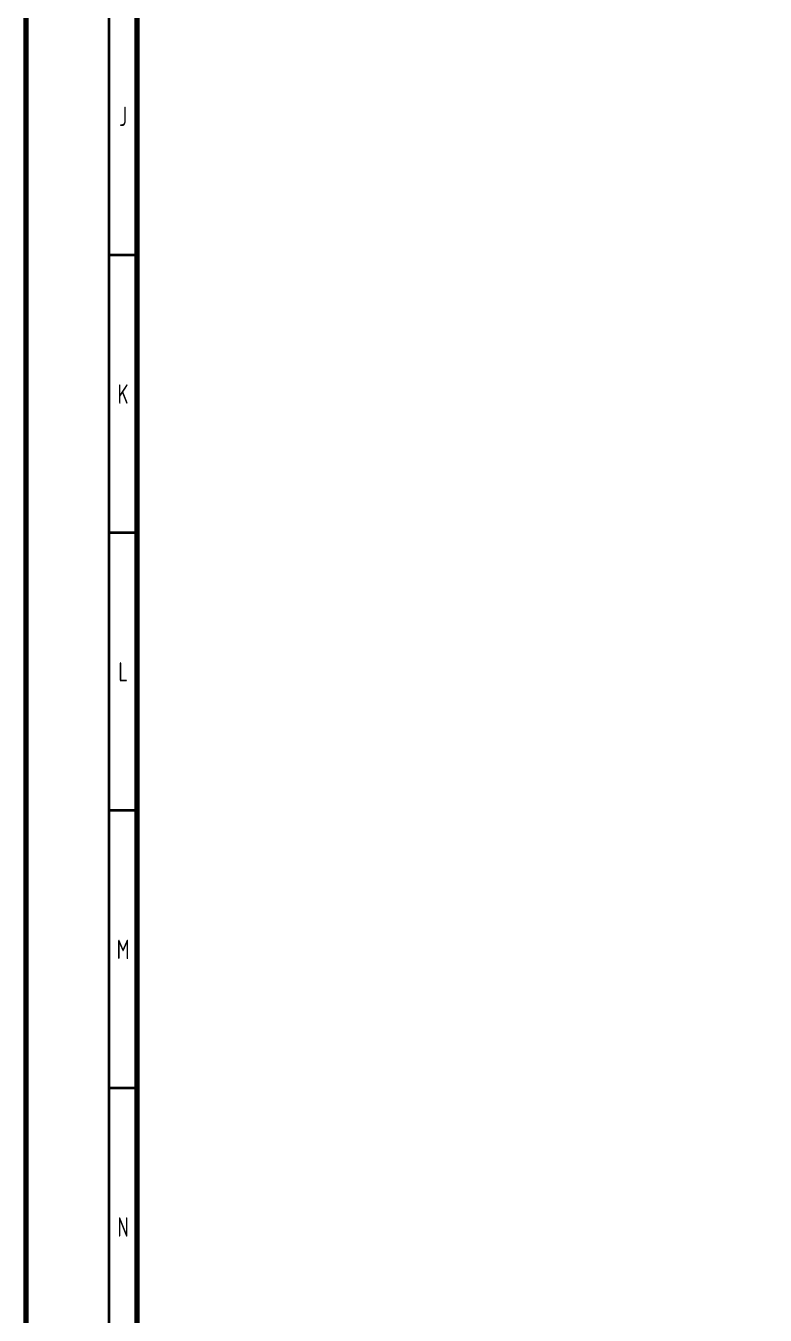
# Model space of a CAD drawing. Header units: millimetres. Extents: x -419 to 9215, y 1224 to 3301.
# Drawn here: x -418.7 to -285.7, y 2640.1 to 2872.3 of the extents above; entities that cross this region are included whole.
import ezdxf

# ---------------------------------------------------------------- set-up
doc = ezdxf.new("R2010")
doc.units = ezdxf.units.MM
for name, color, linetype, lineweight in [('Chu', 241, 'Continuous', 35), ('Net 0.35', 20, 'Continuous', 35), ('Net 0.7', 7, 'Continuous', 70)]:
    doc.layers.add(name, color=color, linetype=linetype, lineweight=lineweight)
doc.styles.add('SLDTEXTSTYLE1', font='TXT', dxfattribs={"width": 0.7})

msp = doc.modelspace()

# ---------------------------------------------------------------- linework, layer by layer
at = {"layer": 'Net 0.35', "linetype": 'Continuous', "lineweight": 35}
for p, q in [((-403.72, 2465.48), (-403.72, 3296.48)), ((-398.72, 2830.98), (-403.72, 2830.98)), ((-398.72, 2780.98), (-403.72, 2780.98)), ((-398.72, 2730.98), (-403.72, 2730.98)), ((-398.72, 2680.98), (-403.72, 2680.98))]:
    msp.add_line(p, q, dxfattribs=at)
at = {"layer": 'Net 0.7', "linetype": 'Continuous', "lineweight": 70}
msp.add_line((-398.72, 2470.48), (-398.72, 3291.48), dxfattribs=at)
at = {"layer": 'Net 0.7'}
msp.add_lwpolyline([(-418.72, 2460.48), (770.28, 2460.48), (770.28, 3301.48), (-418.72, 3301.48)], close=True, dxfattribs=at)

# ---------------------------------------------------------------- texts
at = {"layer": 'Chu', "char_height": 3.5, "attachment_point": 5, "style": 'SLDTEXTSTYLE1'}
for s, insert in [('{\\fTCVN 7284|b0|i0|c0|p34;J}', (-401.22, 2855.98)), ('{\\fTCVN 7284|b0|i0|c0|p34;K}', (-401.22, 2805.98)), ('{\\fTCVN 7284|b0|i0|c0|p34;L}', (-401.22, 2755.98)), ('{\\fTCVN 7284|b0|i0|c0|p34;M}', (-401.22, 2705.98)), ('{\\fTCVN 7284|b0|i0|c0|p34;N}', (-401.22, 2655.98))]:
    msp.add_mtext(s, dxfattribs=dict(at, insert=insert))

doc.saveas('drawing.dxf')
